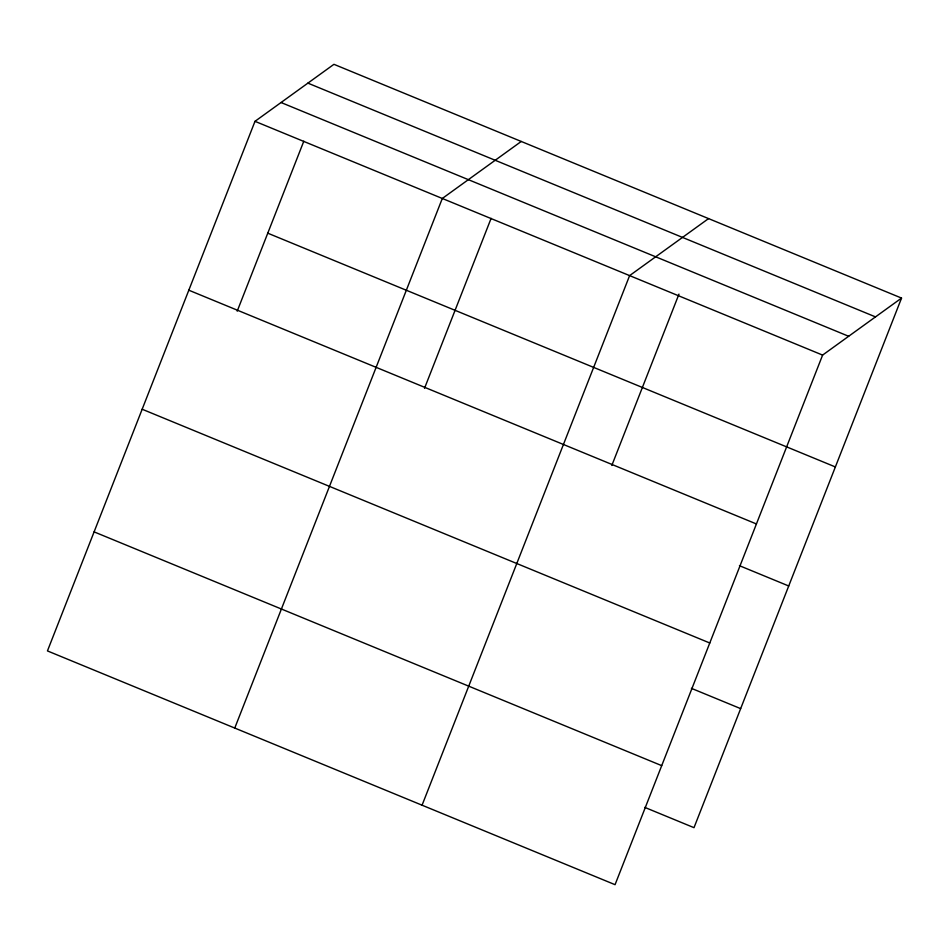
<?xml version="1.0" encoding="UTF-8"?>
<svg xmlns="http://www.w3.org/2000/svg" width="949" height="949" viewBox="0 0 949 949"><rect width="100%" height="100%" fill="white"/><g stroke="black" fill="none" stroke-linecap="round" stroke-linejoin="round"><path stroke-width="1.42" d="M254.996 121.33L47.45 650.919L615.059 884.682L822.605 355.092L901.55 298.081L333.941 64.318L254.996 121.33L822.605 355.092M237.203 311.177L303.81 141.199M234.759 728.061L442.305 198.471L521.25 141.46M424.511 388.319L491.119 218.341M422.068 805.203L629.614 275.613L708.559 218.602M611.82 465.461L678.974 294.107M901.55 298.081L694.004 827.67L644.739 807.374M307.891 83.132L875.5 316.895M281.046 102.516L848.655 336.278M267.76 233.181L835.369 466.944M188.815 290.204L756.424 523.955M739.449 565.687L788.726 585.984M142.16 409.233L709.781 642.995M691.382 688.333L740.659 708.63M94.105 531.879L661.714 765.641"/></g></svg>
